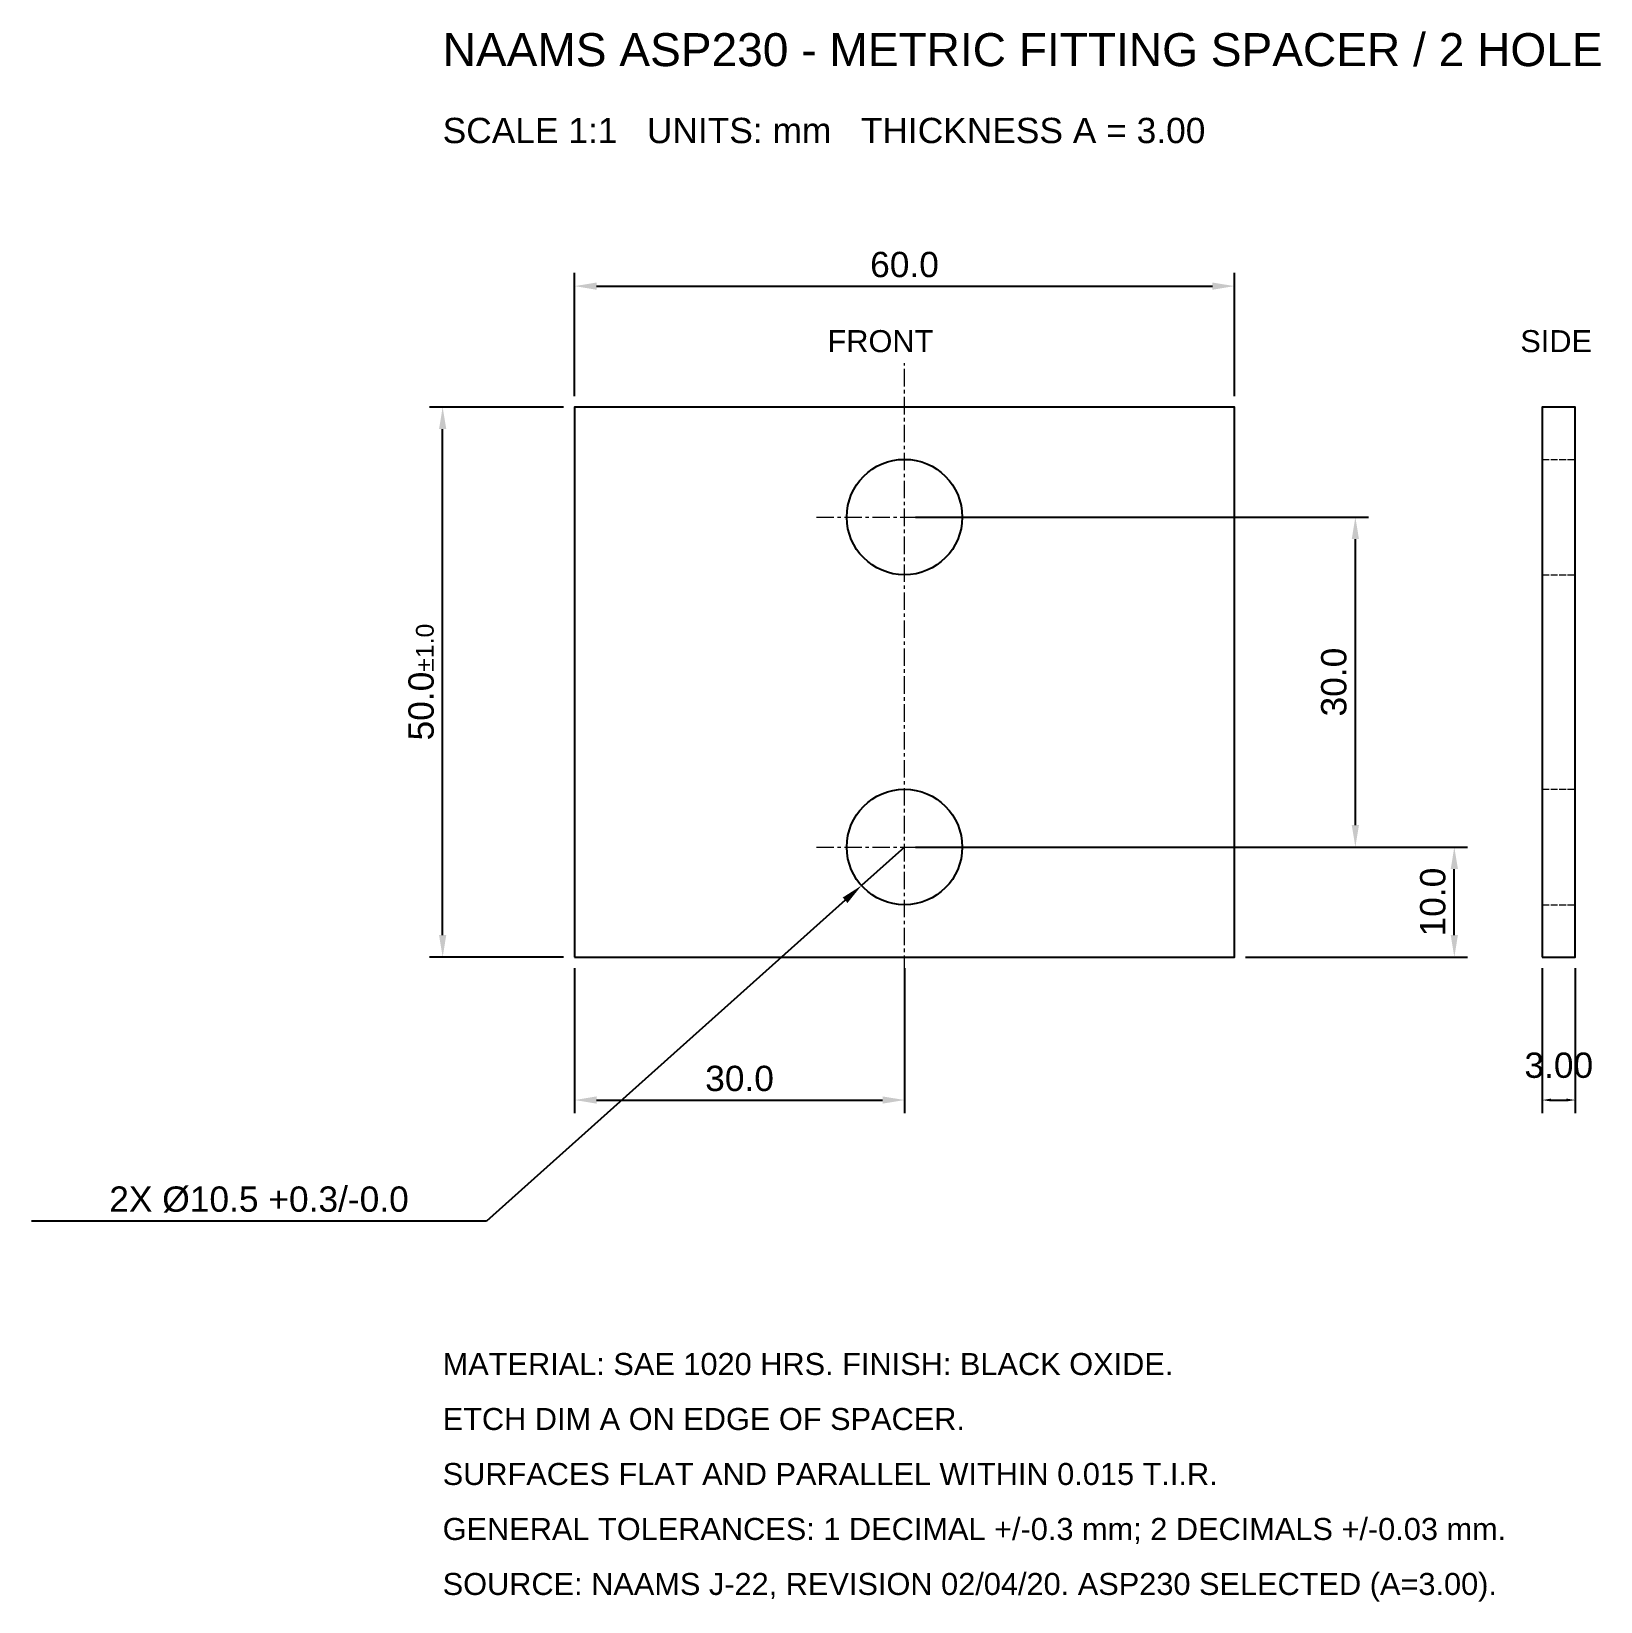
# Model space of a CAD drawing. Header units: millimetres. Extents: x -49 to 93, y -59 to 84.
import ezdxf

# ---------------------------------------------------------------- set-up
doc = ezdxf.new("R2010")
doc.units = ezdxf.units.MM
doc.header["$LTSCALE"] = 0.5
doc.linetypes.add('CENTER', pattern=[5.08, 3.175, -0.635, 0.635, -0.635])
doc.linetypes.add('DASHED', pattern=[1.524, 1.27, -0.254])
for name, color, linetype, lineweight in [('CENTER', 3, 'Continuous', 13), ('DIMENSIONS', 2, 'Continuous', 13), ('HIDDEN', 7, 'Continuous', 13), ('NOTES', 7, 'Continuous', 13), ('OUTLINE', 7, 'Continuous', 25)]:
    doc.layers.add(name, color=color, linetype=linetype, lineweight=lineweight)
doc.styles.get("Standard").update_dxf_attribs({"font": 'Arial.ttf'})
doc.dimstyles.new('PART_DIM', dxfattribs={"dimtxt": 2.3, "dimasz": 2, "dimexe": 1.2, "dimexo": 1, "dimgap": 0.8, "dimtad": 1, "dimdec": 1, "dimrnd": 1e-06, "dimzin": 0, "dimdsep": 46, "dimtxsty": 'Standard', "dimcen": 2.5, "dimclrd": 2, "dimclre": 2, "dimclrt": 2, "dimazin": 3, "dimtfac": 1, "dimtmove": 0, "dimatfit": 3})

msp = doc.modelspace()

# ---------------------------------------------------------------- linework, layer by layer
at = {"layer": 'CENTER', "linetype": 'CENTER'}
for p, q in [((30, -4), (30, 54)), ((22, 40), (38, 40)), ((22, 10), (38, 10))]:
    msp.add_line(p, q, dxfattribs=at)
at = {"layer": 'HIDDEN', "linetype": 'DASHED'}
for p, q in [((88, 45.25), (91, 45.25)), ((88, 34.75), (91, 34.75)), ((88, 15.25), (91, 15.25)), ((88, 4.75), (91, 4.75))]:
    msp.add_line(p, q, dxfattribs=at)
at = {"layer": 'OUTLINE'}
for points in [[(0, 0), (60, 0), (60, 50), (0, 50)], [(88, 0), (91, 0), (91, 50), (88, 50)]]:
    msp.add_lwpolyline(points, close=True, dxfattribs=at)
for centre in [(30, 40), (30, 10)]:
    msp.add_circle(centre, 5.25, dxfattribs=at)

# ---------------------------------------------------------------- texts
at = {"layer": 'NOTES'}
for s, height, p in [('NAAMS ASP230 - METRIC FITTING SPACER / 2 HOLE', 3, (-12, 81)), ('SCALE 1:1   UNITS: mm   THICKNESS A = 3.00', 2.3, (-12, 74)), ('FRONT', 2, (23, 55)), ('SIDE', 2, (86, 55)), ('MATERIAL: SAE 1020 HRS. FINISH: BLACK OXIDE.', 2, (-12, -38)), ('ETCH DIM A ON EDGE OF SPACER.', 2, (-12, -43)), ('SURFACES FLAT AND PARALLEL WITHIN 0.015 T.I.R.', 2, (-12, -48)), ('GENERAL TOLERANCES: 1 DECIMAL +/-0.3 mm; 2 DECIMALS +/-0.03 mm.', 2, (-12, -53)), ('SOURCE: NAAMS J-22, REVISION 02/04/20. ASP230 SELECTED (A=3.00).', 2, (-12, -58))]:
    msp.add_text(s, height=height, dxfattribs=at).set_placement(p)

# ---------------------------------------------------------------- dimensions: what is measured, and where the dimension line sits
at = {"layer": 'DIMENSIONS'}
for base, p1, p2 in [((0, 61), (0, 50), (60, 50)), ((0, -13), (0, 0), (30, 0))]:
    msp.add_linear_dim(base=base, p1=p1, p2=p2, dimstyle='PART_DIM', dxfattribs=at).render()
msp.add_linear_dim(base=(-12, 0), p1=(0, 0), p2=(0, 50), angle=90, dimstyle='PART_DIM', override={"dimtol": 1, "dimtp": 1, "dimtm": 1, "dimtfac": 0.7, "dimtdec": 1}, dxfattribs=at).render()
for base, p1, p2 in [((71, 10), (30, 10), (30, 40)), ((80, 0), (60, 0), (60, 10))]:
    msp.add_linear_dim(base=base, p1=p1, p2=p2, angle=90, dimstyle='PART_DIM', dxfattribs=at).render()
msp.add_diameter_dim(center=(30, 10), radius=5.25, location=(-8, -24), text='2X <> +0.3/-0.0', dimstyle='PART_DIM', override={"dimtad": 1, "dimtih": 1, "dimtoh": 1}, dxfattribs=at).render()
msp.add_linear_dim(base=(88, -13), p1=(88, 0), p2=(91, 0), dimstyle='PART_DIM', override={"dimasz": 0.8, "dimdec": 2}, dxfattribs=at).render()

doc.saveas('drawing.dxf')
